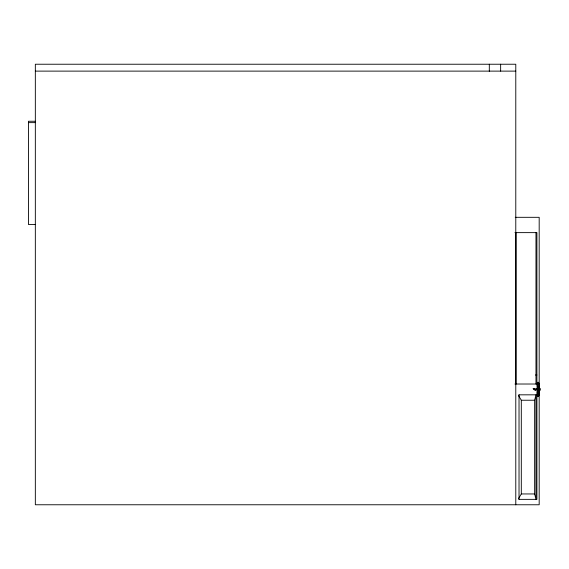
<?xml version="1.0" encoding="UTF-8"?>
<svg xmlns="http://www.w3.org/2000/svg" width="569" height="569" viewBox="0 0 569 569"><rect width="100%" height="100%" fill="white"/><g stroke="black" fill="none" stroke-linecap="round" stroke-linejoin="round"><path stroke-width="0.85" d="M537.954 388.976L538.096 390.206L538.551 390.064M534.64 400.235L535.97 394.829L535.97 499.362L534.64 493.949L534.64 400.235L521.304 400.235L518.487 395.505M539.028 388.947L539.298 390.078M538.58 396.102L538.8 389.836M539.497 390.064C538.786 390.867 538.452 388.371 537.335 388.968M518.487 498.686L521.304 493.949L521.304 400.235M538.089 382.276L537.527 384.018L537.527 394.829L537.904 396.394L538.423 396.394M535.756 390.092L534.547 390.071L533.174 388.641L535.116 389.21A3.051 2.397 90 0 0 536.147 389.21L538.21 388.044A3.243 2.546 90 0 1 539.298 388.044L540.436 388.783L540.273 390.291L538.523 388.933L535.792 390.178L534.113 388.641M35.335 71.118L515.784 71.118M35.363 121.254L28.45 121.254L28.45 224.506L35.363 224.506M28.45 122.634L35.363 122.634M515.244 217.315L539.184 217.315L539.184 388.335M514.938 232.629L536.908 232.629L536.908 384.018L514.938 384.018M535.493 375.007L536.908 375.007M518.935 394.829L536.908 394.829L536.908 499.362L518.935 499.362M521.304 493.949L534.64 493.949M538.046 382.212L538.779 383.549L538.8 388.179M538.893 388.271L538.352 388.044A3.243 2.546 90 0 0 537.264 388.044L535.201 389.21A3.051 2.397 90 0 1 534.17 389.21L533.174 388.641M539.184 390.114L539.184 504.767L35.335 504.767L35.335 64.233L515.784 64.233L515.784 504.767M539.042 388.179C540.756 380.633 535.585 380.675 537.292 388.179M539.042 389.836C540.948 398.421 535.365 398.471 537.292 389.836M535.97 232.629L535.97 384.018M519.028 394.829L519.028 499.362M516.005 232.629L516.005 384.018M515.628 232.629L515.628 384.018M500.642 64.233L500.642 71.118M489.312 64.233L489.312 71.317"/></g></svg>
